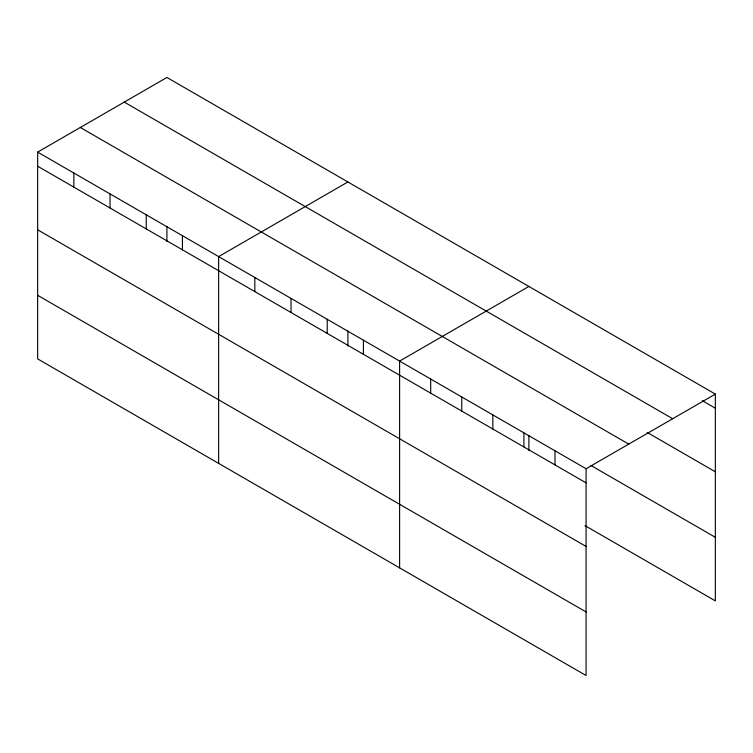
<?xml version="1.0" encoding="UTF-8"?>
<svg xmlns="http://www.w3.org/2000/svg" width="753" height="753" viewBox="0 0 753 753"><rect width="100%" height="100%" fill="white"/><g stroke="black" fill="none" stroke-linecap="round" stroke-linejoin="round"><path stroke-width="1.13" d="M37.65 152.115L586.079 468.743L586.079 675.526L37.65 358.889L37.65 152.115L166.921 77.474L715.35 394.111L715.35 600.885L585.025 525.641M347.905 181.962L218.634 256.604L218.634 463.377M528.888 286.451L399.608 361.092L399.608 567.866M586.079 468.743L715.35 394.111M702.314 400.69L715.35 408.211M124.264 102.107L672.693 418.734M647.185 432.438L715.35 471.792M80.307 127.483L628.736 444.11M591.039 465.533L715.35 537.303M37.65 166.215L586.079 482.852M37.65 229.797L586.079 546.433M37.65 295.308L586.079 611.944M554.999 450.802L554.999 464.902M528.888 435.432L528.888 450.454M523.919 432.862L523.919 446.962M492.848 414.912L492.848 429.022M461.768 396.972L461.768 411.082M430.688 379.032L430.688 393.132M363.417 340.196L363.417 354.296M347.905 330.944L347.905 345.966M327.216 319.291L327.216 333.4M291.025 298.395L291.025 312.504M254.825 277.499L254.825 291.599M182.433 235.708L182.433 249.808M166.921 226.455L166.921 241.487M146.242 214.803L146.242 228.912M110.042 193.907L110.042 208.016M73.85 173.011L73.85 187.111"/></g></svg>
